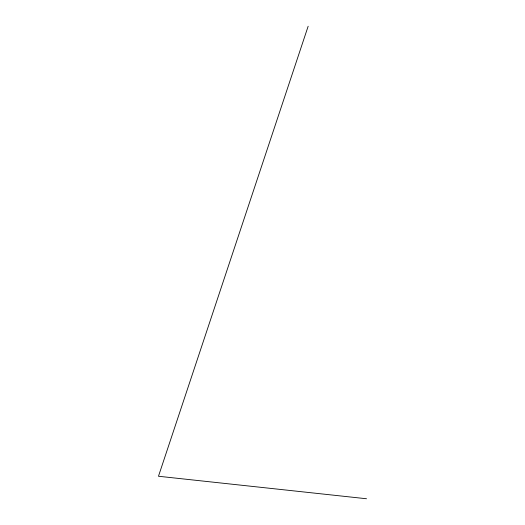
<?xml version="1.0" encoding="UTF-8"?>
<svg xmlns="http://www.w3.org/2000/svg" width="525" height="525" viewBox="0 0 525 525"><rect width="100%" height="100%" fill="white"/><g stroke="black" fill="none" stroke-linecap="round" stroke-linejoin="round"><path stroke-width="0.79" d="M308.155 26.25L158.478 476.254L366.522 498.75"/></g></svg>
